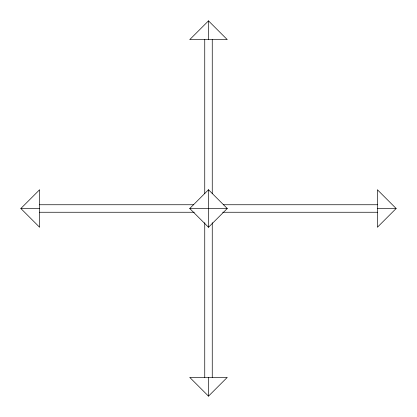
<?xml version="1.0" encoding="UTF-8"?>
<svg xmlns="http://www.w3.org/2000/svg" width="417" height="417" viewBox="0 0 417 417"><rect width="100%" height="100%" fill="white"/><g stroke="black" fill="none" stroke-linecap="round" stroke-linejoin="round"><path stroke-width="0.63" d="M20.85 208.5L39.615 189.735L39.615 227.265L20.85 208.5L39.615 208.5M208.5 20.85L189.735 39.615L227.265 39.615L208.5 20.85L208.5 39.615M189.735 208.5L208.5 189.735L227.265 208.5L208.5 227.265L189.735 208.5L227.265 208.5M208.5 396.15L227.265 377.385L189.735 377.385L208.5 396.15L208.5 377.385M396.15 208.5L377.385 227.265L377.385 189.735L396.15 208.5L377.385 208.5M39.615 204.747L193.697 204.747M223.303 204.747L377.385 204.747M39.615 212.253L194.343 212.253M222.657 212.253L377.385 212.253M212.253 39.615L212.253 193.697M212.253 222.657L212.253 377.385M208.5 189.735L208.5 227.265M204.747 39.615L204.747 193.697M204.747 222.657L204.747 377.385"/></g></svg>
